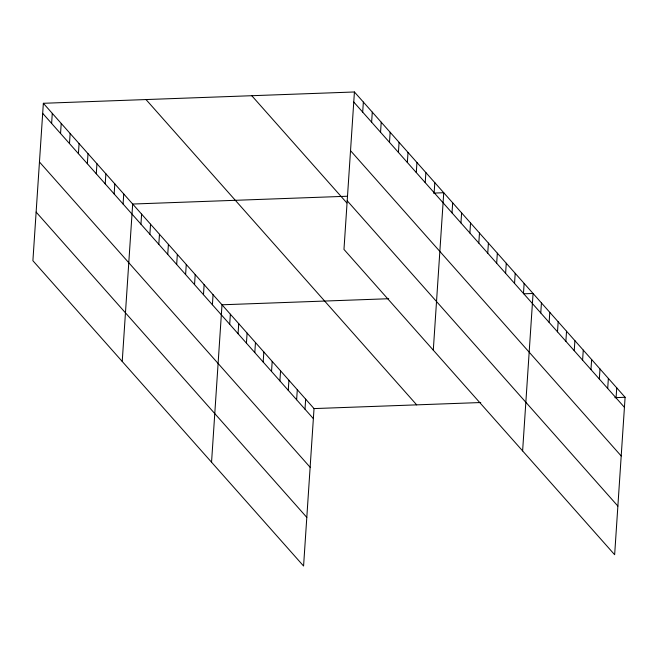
<?xml version="1.0" encoding="UTF-8"?>
<svg xmlns="http://www.w3.org/2000/svg" width="658" height="658" viewBox="0 0 658 658"><rect width="100%" height="100%" fill="white"/><g stroke="black" fill="none" stroke-linecap="round" stroke-linejoin="round"><path stroke-width="0.99" d="M43.354 103.29L32.9 260.716L303.577 566.02L314.031 408.585L43.354 103.29L354.423 91.98L625.1 397.284L614.646 554.71L343.969 249.415L354.423 91.98M51.62 123.416L52.286 113.365M60.552 133.492L61.219 123.441M69.485 143.567L70.151 133.516M78.417 153.643L79.083 143.592M87.35 163.719L88.016 153.668M96.282 173.794L96.948 163.743M105.214 183.862L105.88 173.811M114.147 193.937L114.813 183.886M123.079 204.013L123.745 193.962M122.224 361.464L132.677 204.038L347.251 196.24M140.944 224.164L141.61 214.113M149.876 234.24L150.542 224.189M158.808 244.315L159.475 234.264M167.741 254.391L168.407 244.34M176.673 264.467L177.339 254.416M185.605 274.542L186.272 264.491M194.538 284.61L195.204 274.559M203.47 294.685L204.136 284.634M212.402 304.761L213.069 294.71M211.547 462.212L222.001 304.786L388.722 298.724M229.7 324.271L230.366 314.22M238.064 333.713L238.731 323.662M246.429 343.147L247.104 333.096M254.802 352.581L255.469 342.53M263.167 362.023L263.833 351.972M271.532 371.457L272.198 361.406M279.897 380.892L280.563 370.841M288.262 390.334L288.928 380.283M296.626 399.768L297.301 389.717M304.999 409.202L305.666 399.151M362.69 112.107L363.356 102.056M371.622 122.182L372.288 112.131M380.554 132.258L381.221 122.207M389.487 142.334L390.153 132.283M398.419 152.409L399.085 142.358M407.351 162.485L408.018 152.434M416.284 172.561L416.95 162.51M425.216 182.636L425.882 172.585M434.148 192.704L434.815 182.653M433.293 350.163L443.747 192.728L433.482 193.107M452.013 212.855L452.679 202.804M460.945 222.93L461.612 212.879M469.878 233.006L470.544 222.955M478.81 243.082L479.476 233.031M487.743 253.157L488.409 243.106M496.675 263.233L497.341 253.182M505.607 273.309L506.273 263.258M514.54 283.384L515.206 273.333M523.472 293.452L524.138 283.401M522.616 450.911L533.07 293.476L523.834 293.813M540.769 312.969L541.435 302.919M549.134 322.404L549.8 312.353M557.499 331.838L558.173 321.787M565.872 341.28L566.538 331.229M574.237 350.714L574.903 340.663M582.601 360.148L583.268 350.097M590.966 369.582L591.632 359.531M599.331 379.024L599.997 368.974M607.696 388.459L608.37 378.408M616.069 397.893L616.735 387.842M314.031 408.585L480.751 402.531M614.835 397.654L625.1 397.284M353.757 102.031L624.434 407.335M350.525 150.666L621.201 455.969M347.202 200.78L617.87 506.076M251.775 95.714L346.84 202.935M146.01 99.555L416.687 404.859M42.688 113.341L313.364 418.636M39.455 161.975L310.132 467.27M36.132 212.082L306.801 517.385"/></g></svg>
